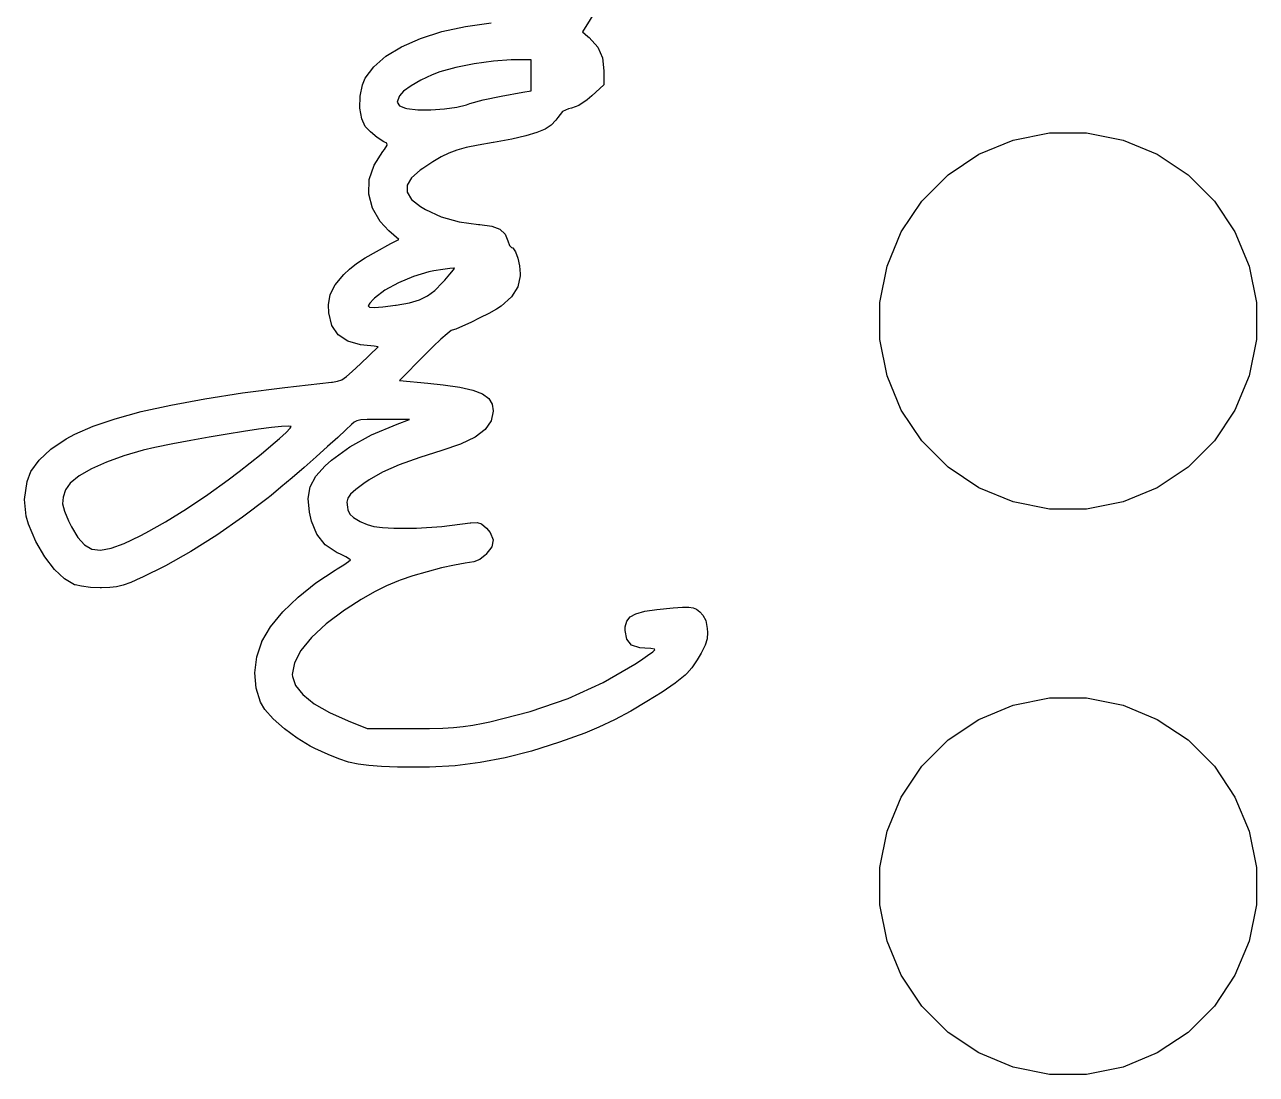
# Model space of a CAD drawing. Header units: millimetres. Extents: x 50.8 to 70.2, y -80.5 to -30.
# Drawn here: x 64.7 to 70.24, y -80.48 to -75.76 of the extents above; entities that cross this region are included whole.
import ezdxf

# ---------------------------------------------------------------- set-up
doc = ezdxf.new("R2010")
doc.units = ezdxf.units.MM
doc.layers.add('B.Mask', color=4, linetype='CONTINUOUS', true_color=0x02ffee)

msp = doc.modelspace()

# ---------------------------------------------------------------- linework, layer by layer
at = {"layer": 'B.Mask', "linetype": 'CONTINUOUS'}
for p, q in [((67.341933, -75.574951), (67.207616, -75.790715)), ((66.575865, -75.789595), (66.682648, -75.76594)), ((66.682648, -75.76594), (66.79812, -75.749998)), ((66.395186, -75.857267), (66.479476, -75.820269)), ((66.479476, -75.820269), (66.575865, -75.789595)), ((67.207616, -75.790715), (67.231452, -75.810787)), ((67.231452, -75.810787), (67.237975, -75.816418)), ((67.237975, -75.816418), (67.276272, -75.859317)), ((66.324701, -75.899895), (66.395186, -75.857267)), ((67.276272, -75.859317), (67.297404, -75.907024)), ((66.269728, -75.947458), (66.324701, -75.899895)), ((66.721762, -75.93381), (66.638834, -75.950547)), ((66.807566, -75.921986), (66.721762, -75.93381)), ((66.887707, -75.916456), (66.807566, -75.921986)), ((66.904998, -75.916219), (66.887707, -75.916456)), ((66.977756, -75.91616), (66.904998, -75.916219)), ((66.977756, -75.985954), (66.977756, -75.91616)), ((67.297404, -75.907024), (67.303896, -75.964917)), ((66.231972, -75.999261), (66.269728, -75.947458)), ((66.531656, -75.984317), (66.48154, -76.00743)), ((66.567321, -75.970817), (66.531656, -75.984317)), ((66.638834, -75.950547), (66.567321, -75.970817)), ((66.977756, -76.055748), (66.977756, -75.985954)), ((67.303896, -75.964917), (67.303912, -76.028728)), ((66.208486, -76.079695), (66.219626, -76.027894)), ((66.219626, -76.027894), (66.231972, -75.999261)), ((66.437544, -76.032336), (66.404025, -76.056482)), ((66.48154, -76.00743), (66.437544, -76.032336)), ((67.303912, -76.028728), (67.250534, -76.077809)), ((66.207295, -76.13281), (66.208486, -76.079695)), ((66.383431, -76.081006), (66.375846, -76.106897)), ((66.385343, -76.077317), (66.383431, -76.081006)), ((66.404025, -76.056482), (66.385343, -76.077317)), ((66.702112, -76.113107), (66.762222, -76.096573)), ((66.762222, -76.096573), (66.841727, -76.07948)), ((66.841727, -76.07948), (66.940123, -76.061943)), ((66.940123, -76.061943), (66.977756, -76.055748)), ((67.229451, -76.096157), (67.192001, -76.121607)), ((67.250534, -76.077809), (67.229451, -76.096157)), ((66.215622, -76.180654), (66.207295, -76.13281)), ((66.375846, -76.106897), (66.385352, -76.12366)), ((66.385352, -76.12366), (66.413256, -76.133944)), ((66.413256, -76.133944), (66.418105, -76.134906)), ((66.418105, -76.134906), (66.467396, -76.140224)), ((66.467396, -76.140224), (66.52629, -76.1408)), ((66.52629, -76.1408), (66.587427, -76.137055)), ((66.587427, -76.137055), (66.643446, -76.129411)), ((66.643446, -76.129411), (66.686989, -76.118287)), ((66.686989, -76.118287), (66.702112, -76.113107)), ((67.118547, -76.149121), (67.096624, -76.175706)), ((67.144667, -76.13597), (67.118547, -76.149121)), ((67.158655, -76.133047), (67.144667, -76.13597)), ((67.192001, -76.121607), (67.158655, -76.133047)), ((66.23189, -76.215134), (66.215622, -76.180654)), ((67.067467, -76.209084), (67.039817, -76.227331)), ((67.088323, -76.187468), (67.067467, -76.209084)), ((67.096624, -76.175706), (67.088323, -76.187468)), ((66.254667, -76.239559), (66.23189, -76.215134)), ((66.285008, -76.26461), (66.254667, -76.239559)), ((66.314878, -76.284039), (66.285008, -76.26461)), ((66.953568, -76.257794), (66.88969, -76.272052)), ((67.00273, -76.243227), (66.953568, -76.257794)), ((67.039817, -76.227331), (67.00273, -76.243227)), ((69.143258, -76.276601), (69.306685, -76.244093)), ((69.306685, -76.244093), (69.473315, -76.244093)), ((69.473315, -76.244093), (69.636742, -76.276601)), ((66.311185, -76.3284), (66.318249, -76.31962)), ((66.328271, -76.29009), (66.314878, -76.284039)), ((66.318249, -76.31962), (66.330384, -76.299439)), ((66.330384, -76.299439), (66.328271, -76.29009)), ((66.643227, -76.321715), (66.607064, -76.335147)), ((66.685497, -76.310391), (66.643227, -76.321715)), ((66.738418, -76.299497), (66.685497, -76.310391)), ((66.806533, -76.28735), (66.738418, -76.299497)), ((66.808455, -76.287018), (66.806533, -76.28735)), ((66.88969, -76.272052), (66.808455, -76.287018)), ((68.989313, -76.340367), (69.143258, -76.276601)), ((69.636742, -76.276601), (69.790687, -76.340367)), ((66.271144, -76.389647), (66.311185, -76.3284)), ((66.534891, -76.375064), (66.52629, -76.380756)), ((66.572467, -76.35237), (66.534891, -76.375064)), ((66.607064, -76.335147), (66.572467, -76.35237)), ((68.850766, -76.432941), (68.989313, -76.340367)), ((69.790687, -76.340367), (69.929234, -76.432941)), ((66.250013, -76.454247), (66.271144, -76.389647)), ((66.478584, -76.412726), (66.439253, -76.447153)), ((66.489795, -76.404909), (66.478584, -76.412726)), ((66.52629, -76.380756), (66.489795, -76.404909)), ((68.732941, -76.550766), (68.850766, -76.432941)), ((69.929234, -76.432941), (70.047059, -76.550766)), ((66.247603, -76.519639), (66.250013, -76.454247)), ((66.439253, -76.447153), (66.419744, -76.479848)), ((66.419744, -76.479848), (66.420006, -76.511646)), ((66.263722, -76.583267), (66.247603, -76.519639)), ((66.420006, -76.511646), (66.43999, -76.543384)), ((66.43999, -76.543384), (66.479646, -76.5759)), ((66.298182, -76.64257), (66.263722, -76.583267)), ((66.479646, -76.5759), (66.50193, -76.589538)), ((66.50193, -76.589538), (66.57234, -76.62106)), ((68.640367, -76.689313), (68.732941, -76.550766)), ((70.047059, -76.550766), (70.139633, -76.689313)), ((66.33762, -76.684136), (66.298182, -76.64257)), ((66.57234, -76.62106), (66.653657, -76.643839)), ((66.653657, -76.643839), (66.739926, -76.656042)), ((66.739926, -76.656042), (66.747062, -76.656596)), ((66.382536, -76.723208), (66.33762, -76.684136)), ((66.747062, -76.656596), (66.800317, -76.66424)), ((66.800317, -76.66424), (66.837084, -76.677847)), ((66.837084, -76.677847), (66.860177, -76.69897)), ((66.860177, -76.69897), (66.87241, -76.729163)), ((68.576601, -76.843258), (68.640367, -76.689313)), ((70.139633, -76.689313), (70.203399, -76.843258)), ((66.281621, -76.776998), (66.346464, -76.742133)), ((66.346464, -76.742133), (66.382536, -76.723208)), ((66.87241, -76.729163), (66.872514, -76.729632)), ((66.872514, -76.729632), (66.880009, -76.750493)), ((66.880009, -76.750493), (66.888746, -76.759147)), ((66.888746, -76.759147), (66.89445, -76.761495)), ((66.89445, -76.761495), (66.906233, -76.778454)), ((66.192459, -76.83198), (66.231499, -76.806149)), ((66.231499, -76.806149), (66.281621, -76.776998)), ((66.906233, -76.778454), (66.916887, -76.807166)), ((66.916887, -76.807166), (66.924604, -76.84211)), ((66.135424, -76.880835), (66.16086, -76.856883)), ((66.16086, -76.856883), (66.192459, -76.83198)), ((66.518039, -76.869421), (66.448715, -76.889714)), ((66.54032, -76.864953), (66.518039, -76.869421)), ((66.580037, -76.858396), (66.54032, -76.864953)), ((66.611418, -76.853911), (66.580037, -76.858396)), ((66.629872, -76.85212), (66.611418, -76.853911)), ((66.61218, -76.87981), (66.627891, -76.860597)), ((66.627891, -76.860597), (66.632796, -76.852406)), ((66.632796, -76.852406), (66.629872, -76.85212)), ((66.924604, -76.84211), (66.927578, -76.877767)), ((68.544093, -77.006685), (68.576601, -76.843258)), ((70.203399, -76.843258), (70.235907, -77.006685)), ((66.074056, -76.970389), (66.096452, -76.926696)), ((66.096452, -76.926696), (66.135424, -76.880835)), ((66.380519, -76.918104), (66.319763, -76.951695)), ((66.448715, -76.889714), (66.380519, -76.918104)), ((66.543751, -76.952416), (66.578489, -76.917571)), ((66.578489, -76.917571), (66.588639, -76.906476)), ((66.588639, -76.906476), (66.61218, -76.87981)), ((66.92739, -76.886232), (66.916742, -76.936785)), ((66.927578, -76.877767), (66.92739, -76.886232)), ((66.066178, -77.017206), (66.074056, -76.970389)), ((66.272758, -76.987597), (66.268236, -76.992)), ((66.319763, -76.951695), (66.272758, -76.987597)), ((66.474874, -76.994893), (66.511036, -76.977312)), ((66.511036, -76.977312), (66.543751, -76.952416)), ((66.888779, -76.981504), (66.842141, -77.022697)), ((66.916742, -76.936785), (66.888779, -76.981504)), ((66.068111, -77.053926), (66.066178, -77.017206)), ((66.251805, -77.010347), (66.24516, -77.021949)), ((66.24516, -77.021949), (66.250308, -77.027388)), ((66.250308, -77.027388), (66.271673, -77.029651)), ((66.268236, -76.992), (66.251805, -77.010347)), ((66.271673, -77.029651), (66.310526, -77.026876)), ((66.310526, -77.026876), (66.367832, -77.019041)), ((66.367832, -77.019041), (66.37032, -77.018654)), ((66.37032, -77.018654), (66.429792, -77.007795)), ((66.429792, -77.007795), (66.474874, -76.994893)), ((66.82087, -77.036297), (66.786812, -77.055528)), ((66.842141, -77.022697), (66.82087, -77.036297)), ((68.544093, -77.173315), (68.544093, -77.006685)), ((70.235907, -77.006685), (70.235907, -77.173315)), ((66.082249, -77.109832), (66.068111, -77.053926)), ((66.705978, -77.096616), (66.668524, -77.113893)), ((66.746962, -77.076397), (66.705978, -77.096616)), ((66.786812, -77.055528), (66.746962, -77.076397)), ((66.11023, -77.151784), (66.082249, -77.109832)), ((66.152833, -77.180498), (66.11023, -77.151784)), ((66.599708, -77.147489), (66.571983, -77.172365)), ((66.617732, -77.133079), (66.599708, -77.147489)), ((66.62284, -77.130463), (66.617732, -77.133079)), ((66.639257, -77.125938), (66.62284, -77.130463)), ((66.668524, -77.113893), (66.639257, -77.125938)), ((66.210835, -77.196691), (66.152833, -77.180498)), ((66.209699, -77.283015), (66.289647, -77.205729)), ((66.225141, -77.198579), (66.210835, -77.196691)), ((66.271673, -77.203737), (66.225141, -77.198579)), ((66.289647, -77.205729), (66.271673, -77.203737)), ((66.537224, -77.205283), (66.498097, -77.243819)), ((66.571983, -77.172365), (66.537224, -77.205283)), ((68.576601, -77.336742), (68.544093, -77.173315)), ((70.235907, -77.173315), (70.203399, -77.336742)), ((66.498097, -77.243819), (66.385062, -77.357174)), ((66.147318, -77.339971), (66.173593, -77.317316)), ((66.173593, -77.317316), (66.209699, -77.283015)), ((65.870375, -77.388633), (66.079574, -77.365446)), ((66.079574, -77.365446), (66.085195, -77.364837)), ((66.085195, -77.364837), (66.107346, -77.361053)), ((66.107346, -77.361053), (66.126645, -77.353657)), ((66.126645, -77.353657), (66.147318, -77.339971)), ((66.385062, -77.357174), (66.513314, -77.368973)), ((66.513314, -77.368973), (66.581551, -77.376152)), ((68.640367, -77.490687), (68.576601, -77.336742)), ((70.203399, -77.336742), (70.139633, -77.490687)), ((65.510135, -77.439606), (65.680721, -77.413319)), ((65.680721, -77.413319), (65.870375, -77.388633)), ((66.581551, -77.376152), (66.65707, -77.387426)), ((66.65707, -77.387426), (66.715314, -77.401166)), ((66.715314, -77.401166), (66.757864, -77.418047)), ((66.757864, -77.418047), (66.7863, -77.438742)), ((65.22426, -77.497387), (65.358141, -77.467595)), ((65.358141, -77.467595), (65.510135, -77.439606)), ((66.7863, -77.438742), (66.802202, -77.463926)), ((66.802202, -77.463926), (66.807152, -77.494272)), ((65.008934, -77.562791), (65.108017, -77.529086)), ((65.108017, -77.529086), (65.22426, -77.497387)), ((66.193814, -77.538441), (66.181202, -77.544834)), ((66.212402, -77.534661), (66.193814, -77.538441)), ((66.24099, -77.532868), (66.212402, -77.534661)), ((66.283601, -77.532436), (66.24099, -77.532868)), ((66.311542, -77.532536), (66.283601, -77.532436)), ((66.430818, -77.533187), (66.311542, -77.532536)), ((66.375623, -77.55353), (66.430818, -77.533187)), ((66.797799, -77.538496), (66.770542, -77.577135)), ((66.807143, -77.495706), (66.797799, -77.538496)), ((66.807152, -77.494272), (66.807143, -77.495706)), ((68.732941, -77.629234), (68.640367, -77.490687)), ((70.139633, -77.490687), (70.047059, -77.629234)), ((64.926533, -77.598606), (65.008934, -77.562791)), ((65.68531, -77.585989), (65.61052, -77.597996)), ((65.75272, -77.576017), (65.68531, -77.585989)), ((65.810288, -77.568458), (65.75272, -77.576017)), ((65.855555, -77.563694), (65.810288, -77.568458)), ((65.846084, -77.61761), (65.87569, -77.590839)), ((65.886059, -77.562104), (65.855555, -77.563694)), ((65.87569, -77.590839), (65.894241, -77.572314)), ((65.899336, -77.564067), (65.886059, -77.562104)), ((65.894241, -77.572314), (65.899336, -77.564067)), ((66.144845, -77.579543), (66.108233, -77.613451)), ((66.169402, -77.555644), (66.144845, -77.579543)), ((66.170543, -77.554465), (66.169402, -77.555644)), ((66.181202, -77.544834), (66.170543, -77.554465)), ((66.260519, -77.601658), (66.375623, -77.55353)), ((66.770542, -77.577135), (66.724877, -77.612006)), ((64.819285, -77.665944), (64.887357, -77.619704)), ((64.887357, -77.619704), (64.926533, -77.598606)), ((65.366471, -77.642414), (65.286765, -77.658752)), ((65.44864, -77.626588), (65.366471, -77.642414)), ((65.53081, -77.611656), (65.44864, -77.626588)), ((65.61052, -77.597996), (65.53081, -77.611656)), ((65.763293, -77.687758), (65.807818, -77.650594)), ((65.807818, -77.650594), (65.846084, -77.61761)), ((66.108233, -77.613451), (66.062658, -77.654635)), ((66.16285, -77.655078), (66.260519, -77.601658)), ((66.660307, -77.643491), (66.576334, -77.671973)), ((66.724877, -77.612006), (66.660307, -77.643491)), ((68.850766, -77.747059), (68.732941, -77.629234)), ((70.047059, -77.629234), (69.929234, -77.747059)), ((64.765887, -77.715745), (64.819285, -77.665944)), ((65.147021, -77.695777), (65.068806, -77.723925)), ((65.233315, -77.671132), (65.147021, -77.695777)), ((65.286765, -77.658752), (65.233315, -77.671132)), ((65.714905, -77.727072), (65.763293, -77.687758)), ((66.011213, -77.700363), (65.956994, -77.747904)), ((66.062658, -77.654635), (66.011213, -77.700363)), ((66.080382, -77.715083), (66.16285, -77.655078)), ((66.476498, -77.702797), (66.384565, -77.736222)), ((66.576334, -77.671973), (66.476498, -77.702797)), ((64.729008, -77.767096), (64.765887, -77.715745)), ((65.001044, -77.754452), (64.946114, -77.786235)), ((65.068806, -77.723925), (65.001044, -77.754452)), ((65.665054, -77.766502), (65.714905, -77.727072)), ((65.956994, -77.747904), (65.903091, -77.794526)), ((66.009758, -77.787788), (66.051126, -77.741243)), ((66.051126, -77.741243), (66.080382, -77.715083)), ((66.384565, -77.736222), (66.309587, -77.76984)), ((68.989313, -77.839633), (68.850766, -77.747059)), ((69.929234, -77.747059), (69.790687, -77.839633)), ((64.701157, -77.892884), (64.711868, -77.811137)), ((64.711868, -77.811137), (64.729008, -77.767096)), ((64.90639, -77.81815), (64.884249, -77.849073)), ((64.946114, -77.786235), (64.90639, -77.81815)), ((65.524099, -77.870488), (65.61638, -77.803834)), ((65.61638, -77.803834), (65.665054, -77.766502)), ((65.903091, -77.794526), (65.8526, -77.837498)), ((65.984932, -77.835287), (66.009758, -77.787788)), ((66.249945, -77.804306), (66.225531, -77.8208)), ((66.309587, -77.76984), (66.249945, -77.804306)), ((64.884249, -77.849073), (64.873611, -77.881292)), ((65.428031, -77.934734), (65.524099, -77.870488)), ((65.8526, -77.837498), (65.808614, -77.874087)), ((65.975648, -77.887775), (65.984932, -77.835287)), ((66.165752, -77.867807), (66.153456, -77.885886)), ((66.188942, -77.847151), (66.165752, -77.867807)), ((66.225531, -77.8208), (66.188942, -77.847151)), ((69.143258, -77.903399), (68.989313, -77.839633)), ((69.790687, -77.839633), (69.636742, -77.903399)), ((64.707587, -77.967307), (64.701157, -77.892884)), ((64.873611, -77.881292), (64.871961, -77.911158)), ((64.871961, -77.911158), (64.880149, -77.944737)), ((65.789571, -77.889506), (65.680798, -77.972257)), ((65.808614, -77.874087), (65.789571, -77.889506)), ((65.980906, -77.949287), (65.975648, -77.887775)), ((66.153456, -77.885886), (66.149548, -77.904505)), ((66.149548, -77.904505), (66.151522, -77.926782)), ((66.151522, -77.926782), (66.153968, -77.939256)), ((69.306685, -77.935907), (69.143258, -77.903399)), ((69.636742, -77.903399), (69.473315, -77.935907)), ((64.71811, -78.003556), (64.707587, -77.967307)), ((64.880149, -77.944737), (64.898853, -77.988503)), ((65.333643, -77.993096), (65.428031, -77.934734)), ((65.680798, -77.972257), (65.565235, -78.052147)), ((65.989757, -77.988903), (65.980906, -77.949287)), ((66.153968, -77.939256), (66.162134, -77.958452)), ((66.162134, -77.958452), (66.178753, -77.973695)), ((66.178753, -77.973695), (66.208928, -77.990661)), ((69.473315, -77.935907), (69.306685, -77.935907)), ((64.751952, -78.080859), (64.71811, -78.003556)), ((64.898853, -77.988503), (64.911697, -78.014556)), ((64.911697, -78.014556), (64.940239, -78.062942)), ((65.246401, -78.042102), (65.333643, -77.993096)), ((66.013584, -78.048495), (65.989757, -77.988903)), ((66.208928, -77.990661), (66.211407, -77.991916)), ((66.211407, -77.991916), (66.240543, -78.004648)), ((66.240543, -78.004648), (66.270937, -78.012962)), ((66.270937, -78.012962), (66.308856, -78.018132)), ((66.308856, -78.018132), (66.360569, -78.021428)), ((66.360569, -78.021428), (66.365728, -78.021649)), ((66.365728, -78.021649), (66.46219, -78.021218)), ((66.46219, -78.021218), (66.575414, -78.013008)), ((66.575414, -78.013008), (66.703803, -77.997132)), ((66.703803, -77.997132), (66.706271, -77.996779)), ((66.706271, -77.996779), (66.734355, -77.995062)), ((66.734355, -77.995062), (66.754364, -78.002184)), ((66.754364, -78.002184), (66.776561, -78.021599)), ((66.776561, -78.021599), (66.792849, -78.040608)), ((64.791737, -78.149426), (64.751952, -78.080859)), ((64.940239, -78.062942), (64.969729, -78.09627)), ((65.089265, -78.111199), (65.147927, -78.089589)), ((65.147927, -78.089589), (65.220229, -78.055569)), ((65.220229, -78.055569), (65.246401, -78.042102)), ((65.565235, -78.052147), (65.447808, -78.12605)), ((66.051651, -78.09532), (66.013584, -78.048495)), ((66.105906, -78.131642), (66.051651, -78.09532)), ((66.792849, -78.040608), (66.806183, -78.072773)), ((66.806183, -78.072773), (66.799914, -78.104945)), ((64.835344, -78.206505), (64.791737, -78.149426)), ((64.969729, -78.09627), (65.002704, -78.115069)), ((65.002704, -78.115069), (65.041703, -78.119869)), ((65.041703, -78.119869), (65.089265, -78.111199)), ((65.447808, -78.12605), (65.333441, -78.190839)), ((66.117207, -78.137086), (66.105906, -78.131642)), ((66.143961, -78.150277), (66.117207, -78.137086)), ((66.161176, -78.160489), (66.143961, -78.150277)), ((66.769964, -78.143035), (66.74622, -78.161906)), ((66.773999, -78.139071), (66.769964, -78.143035)), ((66.799914, -78.104945), (66.773999, -78.139071)), ((65.333441, -78.190839), (65.227058, -78.243386)), ((66.097018, -78.209285), (66.105085, -78.204453)), ((66.105085, -78.204453), (66.135354, -78.185605)), ((66.135354, -78.185605), (66.156621, -78.171211)), ((66.156621, -78.171211), (66.164701, -78.164066)), ((66.164701, -78.164066), (66.161176, -78.160489)), ((66.574206, -78.199943), (66.509332, -78.216781)), ((66.633307, -78.186821), (66.574206, -78.199943)), ((66.680213, -78.179081), (66.633307, -78.186821)), ((66.68117, -78.178971), (66.680213, -78.179081)), ((66.719462, -78.172664), (66.68117, -78.178971)), ((66.74622, -78.161906), (66.719462, -78.172664)), ((64.880654, -78.249346), (64.835344, -78.206505)), ((64.92555, -78.275198), (64.880654, -78.249346)), ((65.223859, -78.244826), (65.177972, -78.26485)), ((65.227058, -78.243386), (65.223859, -78.244826)), ((66.009411, -78.267092), (66.097018, -78.209285)), ((66.381252, -78.25744), (66.326644, -78.279979)), ((66.387954, -78.254952), (66.381252, -78.25744)), ((66.445107, -78.235672), (66.387954, -78.254952)), ((66.509332, -78.216781), (66.445107, -78.235672)), ((64.928014, -78.27609), (64.92555, -78.275198)), ((64.956613, -78.282476), (64.928014, -78.27609)), ((64.99705, -78.287087), (64.956613, -78.282476)), ((65.041109, -78.289021), (64.99705, -78.287087)), ((65.041703, -78.289022), (65.041109, -78.289021)), ((65.045911, -78.289031), (65.041703, -78.289022)), ((65.083708, -78.288222), (65.045911, -78.289031)), ((65.114149, -78.284973), (65.083708, -78.288222)), ((65.143486, -78.277707), (65.114149, -78.284973)), ((65.177972, -78.26485), (65.143486, -78.277707)), ((65.929828, -78.330835), (66.009411, -78.267092)), ((66.272638, -78.306965), (66.213939, -78.341251)), ((66.326644, -78.279979), (66.272638, -78.306965)), ((65.861099, -78.397754), (65.929828, -78.330835)), ((66.213939, -78.341251), (66.14525, -78.38569)), ((65.806053, -78.465088), (65.861099, -78.397754)), ((66.138981, -78.389908), (66.055789, -78.451596)), ((66.14525, -78.38569), (66.138981, -78.389908)), ((67.406514, -78.439662), (67.421795, -78.420128)), ((67.421795, -78.420128), (67.44807, -78.405384)), ((67.44807, -78.405384), (67.487607, -78.394372)), ((67.487607, -78.394372), (67.542673, -78.386034)), ((67.542673, -78.386034), (67.615535, -78.379313)), ((67.615535, -78.379313), (67.656823, -78.376465)), ((67.656823, -78.376465), (67.686266, -78.375887)), ((67.686266, -78.375887), (67.70565, -78.378584)), ((67.70565, -78.378584), (67.7201, -78.385309)), ((67.7201, -78.385309), (67.734741, -78.396813)), ((67.734741, -78.396813), (67.749035, -78.411344)), ((67.749035, -78.411344), (67.761727, -78.436005)), ((65.767519, -78.530076), (65.806053, -78.465088)), ((66.055789, -78.451596), (65.990158, -78.511972)), ((67.39925, -78.480245), (67.399962, -78.465044)), ((67.406602, -78.51998), (67.39925, -78.480245)), ((67.399962, -78.465044), (67.406514, -78.439662)), ((67.761727, -78.436005), (67.768008, -78.472215)), ((67.768008, -78.472215), (67.769305, -78.490606)), ((65.743903, -78.600049), (65.766958, -78.531285)), ((65.766958, -78.531285), (65.767519, -78.530076)), ((65.990158, -78.511972), (65.94262, -78.570388)), ((67.428737, -78.546198), (67.406602, -78.51998)), ((67.767572, -78.518759), (67.758788, -78.546849)), ((67.769305, -78.490606), (67.767572, -78.518759)), ((65.94262, -78.570388), (65.913707, -78.626199)), ((67.465775, -78.55901), (67.428737, -78.546198)), ((67.487602, -78.56043), (67.465775, -78.55901)), ((67.468087, -78.615273), (67.500278, -78.593148)), ((67.515151, -78.561829), (67.487602, -78.56043)), ((67.500278, -78.593148), (67.523212, -78.576536)), ((67.531222, -78.565304), (67.515151, -78.561829)), ((67.523212, -78.576536), (67.533092, -78.56813)), ((67.533092, -78.56813), (67.531222, -78.565304)), ((67.740909, -78.583255), (67.723408, -78.61304)), ((67.758788, -78.546849), (67.740909, -78.583255)), ((65.735403, -78.671345), (65.743903, -78.600049)), ((65.913707, -78.626199), (65.903951, -78.678758)), ((67.300524, -78.714991), (67.442762, -78.632151)), ((67.442762, -78.632151), (67.468087, -78.615273)), ((67.698975, -78.648259), (67.677015, -78.673853)), ((67.723408, -78.61304), (67.698975, -78.648259)), ((65.741245, -78.740444), (65.735403, -78.671345)), ((65.903951, -78.678758), (65.904452, -78.68769)), ((65.904452, -78.68769), (65.918662, -78.728223)), ((67.669067, -78.681204), (67.623974, -78.717368)), ((67.677015, -78.673853), (67.669067, -78.681204)), ((65.761216, -78.80262), (65.741245, -78.740444)), ((65.918662, -78.728223), (65.951742, -78.769267)), ((67.143303, -78.786402), (67.300524, -78.714991)), ((67.565437, -78.758005), (67.497671, -78.80065)), ((67.623974, -78.717368), (67.565437, -78.758005)), ((65.78066, -78.835702), (65.761216, -78.80262)), ((65.951742, -78.769267), (66.002756, -78.810045)), ((66.002756, -78.810045), (66.070768, -78.849775)), ((66.973142, -78.845587), (67.143303, -78.786402)), ((67.497671, -78.80065), (67.424891, -78.842836)), ((69.143258, -78.816601), (69.306685, -78.784093)), ((69.306685, -78.784093), (69.473315, -78.784093)), ((69.473315, -78.784093), (69.636742, -78.816601)), ((65.818088, -78.878271), (65.78066, -78.835702)), ((66.070768, -78.849775), (66.15484, -78.887677)), ((66.792082, -78.891747), (66.973142, -78.845587)), ((67.424891, -78.842836), (67.351311, -78.882099)), ((68.989313, -78.880367), (69.143258, -78.816601)), ((69.636742, -78.816601), (69.790687, -78.880367)), ((65.868394, -78.923023), (65.818088, -78.878271)), ((65.925588, -78.965283), (65.868394, -78.923023)), ((66.15484, -78.887677), (66.240143, -78.92181)), ((66.240143, -78.92181), (66.440854, -78.92181)), ((66.440854, -78.92181), (66.4472, -78.921808)), ((66.4472, -78.921808), (66.521066, -78.921403)), ((66.521066, -78.921403), (66.580006, -78.920042)), ((66.580006, -78.920042), (66.628794, -78.917367)), ((66.628794, -78.917367), (66.672204, -78.913026)), ((66.672204, -78.913026), (66.715012, -78.906662)), ((66.715012, -78.906662), (66.761992, -78.89792)), ((66.761992, -78.89792), (66.792082, -78.891747)), ((67.281146, -78.915973), (67.21861, -78.941994)), ((67.351311, -78.882099), (67.281146, -78.915973)), ((68.850766, -78.972941), (68.989313, -78.880367)), ((69.790687, -78.880367), (69.929234, -78.972941)), ((65.983684, -79.000379), (65.925588, -78.965283)), ((67.21861, -78.941994), (67.104888, -78.982528)), ((68.732941, -79.090766), (68.850766, -78.972941)), ((69.929234, -78.972941), (70.047059, -79.090766)), ((66.005626, -79.011269), (65.983684, -79.000379)), ((66.064475, -79.037774), (66.005626, -79.011269)), ((66.978103, -79.022593), (66.860478, -79.053088)), ((67.104888, -78.982528), (66.978103, -79.022593)), ((66.113352, -79.057699), (66.064475, -79.037774)), ((66.157053, -79.07207), (66.113352, -79.057699)), ((66.200374, -79.081911), (66.157053, -79.07207)), ((66.248112, -79.088246), (66.200374, -79.081911)), ((66.305062, -79.0921), (66.248112, -79.088246)), ((66.63593, -79.088499), (66.520619, -79.094978)), ((66.747819, -79.074796), (66.63593, -79.088499)), ((66.860478, -79.053088), (66.747819, -79.074796)), ((68.640367, -79.229313), (68.732941, -79.090766)), ((70.047059, -79.090766), (70.139633, -79.229313)), ((66.37602, -79.094497), (66.305062, -79.0921)), ((66.397689, -79.095016), (66.37602, -79.094497)), ((66.520619, -79.094978), (66.397689, -79.095016)), ((68.576601, -79.383258), (68.640367, -79.229313)), ((70.139633, -79.229313), (70.203399, -79.383258)), ((68.544093, -79.546685), (68.576601, -79.383258)), ((70.203399, -79.383258), (70.235907, -79.546685)), ((68.544093, -79.713315), (68.544093, -79.546685)), ((70.235907, -79.546685), (70.235907, -79.713315)), ((68.576601, -79.876742), (68.544093, -79.713315)), ((70.235907, -79.713315), (70.203399, -79.876742)), ((68.640367, -80.030687), (68.576601, -79.876742)), ((70.203399, -79.876742), (70.139633, -80.030687)), ((68.732941, -80.169234), (68.640367, -80.030687)), ((70.139633, -80.030687), (70.047059, -80.169234)), ((68.850766, -80.287059), (68.732941, -80.169234)), ((70.047059, -80.169234), (69.929234, -80.287059)), ((68.989313, -80.379633), (68.850766, -80.287059)), ((69.929234, -80.287059), (69.790687, -80.379633)), ((69.143258, -80.443399), (68.989313, -80.379633)), ((69.790687, -80.379633), (69.636742, -80.443399)), ((69.306685, -80.475907), (69.143258, -80.443399)), ((69.636742, -80.443399), (69.473315, -80.475907)), ((69.473315, -80.475907), (69.306685, -80.475907))]:
    msp.add_line(p, q, dxfattribs=at)

doc.saveas('drawing.dxf')
